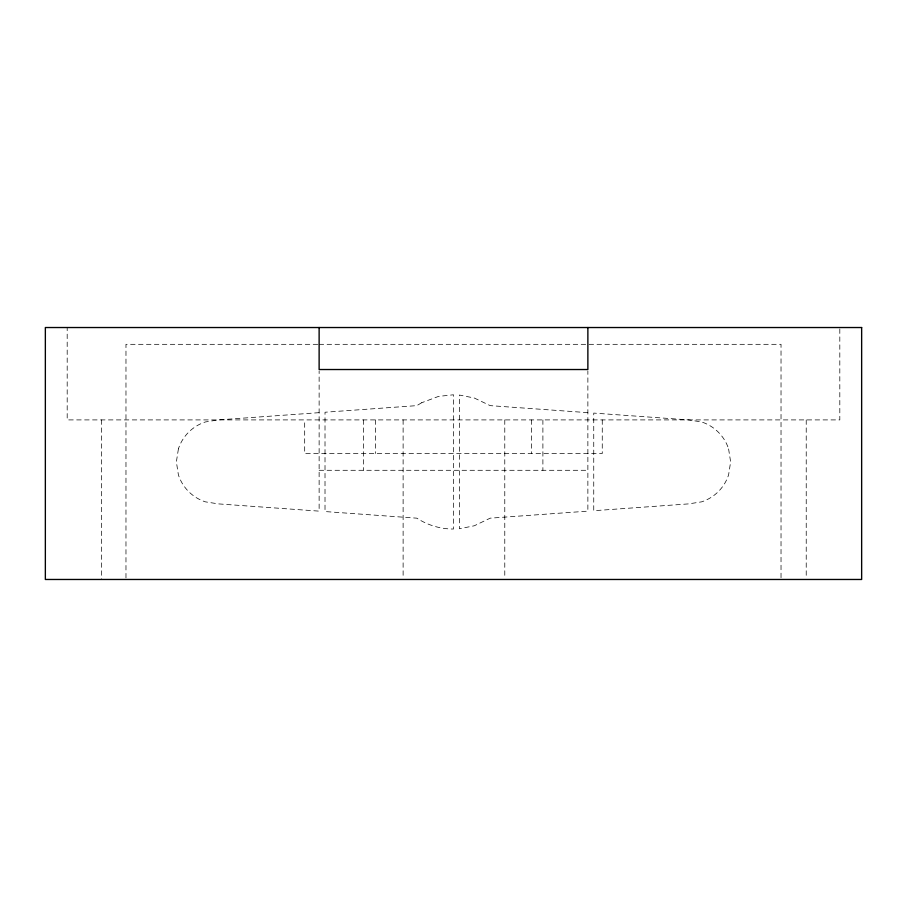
<?xml version="1.0" encoding="UTF-8"?>
<svg xmlns="http://www.w3.org/2000/svg" width="907" height="907" viewBox="0 0 907 907"><rect width="100%" height="100%" fill="white"/><g stroke="black" fill="none" stroke-linecap="round" stroke-linejoin="round"><path stroke-width="0.68" stroke-dasharray="4.54 3.4" d="M178.407 448.92L176.366 461.901L178.407 474.883A42.062 42.062 0 0 0 205.367 501.843L218.349 503.884L319.128 511.14L319.128 370.918M319.128 412.662L218.349 419.907L205.367 421.959A42.062 42.062 0 0 0 178.407 448.818M317.722 344.32L125.971 344.32L125.971 578.054M319.128 344.32L586.455 344.32M589.051 344.32L781.029 344.32L781.029 579.471M319.128 470.291L587.872 470.291M587.872 412.662L490.188 405.633L474.259 398.003L459.384 395.033L459.384 528.758L474.259 525.788L490.188 518.169L587.872 511.14L587.872 370.918M728.593 448.92L730.634 461.901L728.593 474.883A42.062 42.062 0 0 1 701.633 501.843L688.651 503.884L593.745 510.72L593.745 413.082L688.651 419.907L701.633 421.959A42.062 42.062 0 0 1 728.593 448.818M839.814 328.924L839.814 419.907L67.186 419.907L67.186 327.529M806.221 419.907L806.221 578.065M602.259 419.907L602.259 453.5L304.684 453.5L304.684 419.907M542.896 419.907L542.896 470.291M531.604 419.907L531.604 453.5M504.78 419.907L504.78 578.065M403.116 419.907L403.116 578.065M375.623 419.907L375.623 453.5M363.48 419.907L363.48 470.291M101.663 419.907L101.663 579.471M421.676 402.742L416.812 405.633L325.012 412.232L325.012 511.559L416.812 518.169C427.673 525.176 440.553 529.144 453.5 529.019L453.5 394.783L438.546 396.393L421.676 402.742"/><path stroke-width="1.36" d="M587.872 327.529L587.872 369.523L319.128 369.523L319.128 327.529M861.65 327.529L45.35 327.529L45.35 579.471L861.65 579.471L861.65 327.529"/></g></svg>
